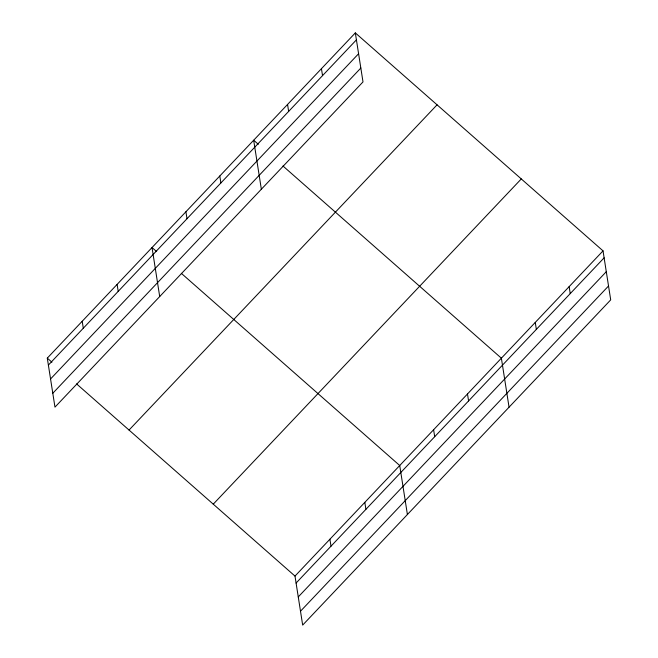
<?xml version="1.0" encoding="UTF-8"?>
<svg xmlns="http://www.w3.org/2000/svg" width="658" height="658" viewBox="0 0 658 658"><rect width="100%" height="100%" fill="white"/><g stroke="black" fill="none" stroke-linecap="round" stroke-linejoin="round"><path stroke-width="0.99" d="M355.328 32.9L363.002 81.913L54.968 407.129L47.294 358.125L355.328 32.9L603.032 250.871L610.706 299.875L302.672 625.1L294.998 576.087L76.599 383.91M48.388 365.083L356.414 39.858M50.559 378.959L358.594 53.734M52.796 393.254L360.831 68.029M129.042 430.052L437.068 104.828M213.258 504.16L521.284 178.935M294.998 576.087L603.032 250.871M296.084 583.054L604.118 257.829M298.263 596.929L606.289 271.705M300.5 611.224L608.527 286M258.306 144.291L253.675 140.22L261.349 189.233M282.981 166.013L501.38 358.191L509.053 407.203M156.653 251.619L152.031 247.548L159.705 296.561M181.328 273.333L399.727 465.519L407.401 514.523M47.294 358.125L51.924 362.196M569.145 286.641L570.231 293.6M535.258 322.42L536.352 329.378M467.493 393.969L468.586 400.928M433.614 429.74L434.699 436.698M321.441 68.671L322.535 75.637M364.82 502.375L365.906 509.333M287.562 104.449L288.648 111.408M329.905 539.231L330.999 546.189M219.797 175.999L220.882 182.957M185.91 211.769L187.004 218.736M117.116 284.404L118.21 291.362M82.209 321.269L83.295 328.227"/></g></svg>
